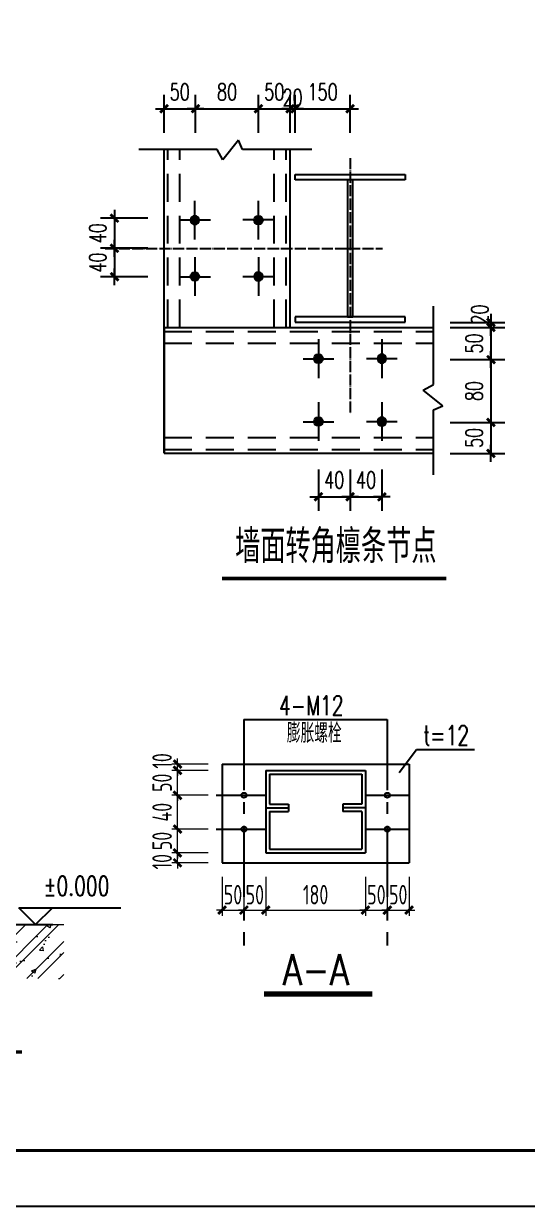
# Model space of a CAD drawing. Extents: x -1389621 to 57380, y -92505 to 283644.
# Drawn here: x -25647 to -14840, y 56395 to 81800 of the extents above; entities that cross this region are included whole.
import ezdxf
from ezdxf.enums import TextEntityAlignment as Align

# ---------------------------------------------------------------- set-up
doc = ezdxf.new("R2010")
doc.units = 0
doc.header["$LTSCALE"] = 100
doc.header["$MEASUREMENT"] = 0
for name, pattern in [('CENTER', [50.8, 31.75, -6.35, 6.35, -6.35]), ('CENTER2', [28.575, 19.05, -3.175, 3.175, -3.175]), ('DASHED', [0.75, 0.5, -0.25]), ('DOTE', [2.42, 2, -0.2, 0.02, -0.2]), ('HIDDEN', [0.375, 0.25, -0.125])]:
    doc.linetypes.add(name, pattern=pattern)
doc.layers.get('0').update_dxf_attribs({"linetype": 'CONTINUOUS'})
doc.layers.get('Defpoints').update_dxf_attribs({"linetype": 'CONTINUOUS'})
for name, color, linetype in [('03', 3, 'CONTINUOUS'), ('108', 1, 'CENTER'), ('AXIS', 3, 'CONTINUOUS'), ('BORDER', 7, 'CONTINUOUS'), ('DIM', 3, 'CONTINUOUS'), ('DOTE', 1, 'DOTE'), ('JI', 7, 'DASHED'), ('L3', 3, 'CONTINUOUS'), ('PUB_DIM', 3, 'CONTINUOUS'), ('TDB_文字', 3, 'CONTINUOUS'), ('TEXT', 7, 'CONTINUOUS'), ('柱涂实', 54, 'CONTINUOUS')]:
    doc.layers.add(name, color=color, linetype=linetype)
doc.layers.add('PUB_TEXT', color=7, linetype='CONTINUOUS', lineweight=15)
doc.styles.add('_HZTXT', font='txt.shx', dxfattribs={"width": 0.7, "bigfont": 'HZTXT.shx'})
doc.styles.add('DIM_FONT', font='SIMPLEX', dxfattribs={"width": 0.7, "bigfont": 'GBCBIG'})
doc.styles.add('ROMANS', font='romans', dxfattribs={"width": 0.8, "height": 2.5})
doc.styles.add('TSSD_Dimension', font='tssdeng.shx', dxfattribs={"width": 0.7, "bigfont": 'hztxt.shx'})
doc.styles.add('TSSD_REIN', font='Tssdeng.shx', dxfattribs={"width": 0.7, "bigfont": 'hztxt.shx'})
doc.dimstyles.new('dimn', dxfattribs={"dimtxt": 300, "dimasz": 1, "dimexe": 250, "dimexo": 300, "dimgap": 150, "dimtad": 1, "dimdec": 0, "dimzin": 0, "dimdsep": 46, "dimtxsty": 'DIM_FONT', "dimblk": '_DIMX', "dimcen": 1, "dimclrt": 7, "dimadec": 1, "dimazin": 0, "dimtfac": 1, "dimtdec": 0, "dimtix": 1, "dimtmove": 2, "dimatfit": 3, "dimfxl": 0, "dimtolj": 1, "dimtzin": 0, "dimarcsym": 0})
doc.dimstyles.new('TSSD_150_150', dxfattribs={"dimtxt": 525, "dimasz": 150, "dimexe": 150, "dimexo": 375, "dimgap": 150, "dimtad": 1, "dimdec": 0, "dimzin": 0, "dimdsep": 46, "dimtxsty": 'TSSD_Dimension', "dimblk": 'ARCHTICK', "dimblk1": 'ARCHTICK', "dimblk2": 'ARCHTICK', "dimcen": 0, "dimdle": 150, "dimclrt": 7, "dimadec": 0, "dimazin": 0, "dimtfac": 1, "dimtdec": 0, "dimtix": 1, "dimtmove": 2, "dimatfit": 3, "dimldrblk": 'ARCHTICK', "dimfxl": 0, "dimtolj": 1, "dimtzin": 0, "dimarcsym": 0})

# ---------------------------------------------------------------- blocks, each defined once
blk = doc.blocks.new('_ArchTick')
at = {"color": 0, "linetype": 'ByBlock'}
blk.add_lwpolyline([(-0.71, -0.71, 0.5, 0.5, 0), (0.71, 0.71, 0.5, 0.5, 0)], format="xyseb", dxfattribs=at)
blk = doc.blocks.new('*D2514')
at = {"layer": 'Defpoints', "color": 0}
for p in [(1351784, 73386), (1352369, 73386), (1352369, 72117)]:
    blk.add_point(p, dxfattribs=at)
at = {"layer": 'DIM', "color": 0, "lineweight": -2}
for p, q in [((1351784, 73011), (1351784, 71967)), ((1352369, 73011), (1352369, 71967)), ((1351784, 72117), (1351634, 72117)), ((1351784, 72117), (1352369, 72117)), ((1352369, 72117), (1352519, 72117))]:
    blk.add_line(p, q, dxfattribs=at)
at = {"layer": 'DIM', "color": 0, "lineweight": -2, "xscale": 150, "yscale": 150, "zscale": 150}
blk.add_blockref('_ArchTick', (1351784, 72117), dxfattribs=at)
at = {"layer": 'DIM', "color": 0, "lineweight": -2, "xscale": 150, "yscale": 150, "zscale": 150, "rotation": 180}
blk.add_blockref('_ArchTick', (1352369, 72117), dxfattribs=at)
at = {"layer": 'DIM', "color": 7, "insert": (1352076, 72530), "char_height": 525, "attachment_point": 5, "style": 'TSSD_Dimension'}
blk.add_mtext('\\A1;50', dxfattribs=at)
blk = doc.blocks.new('*D2515')
at = {"layer": 'Defpoints', "color": 0}
for p in [(1356215, 73386), (1356800, 73386), (1356800, 72117)]:
    blk.add_point(p, dxfattribs=at)
at = {"layer": 'DIM', "color": 0, "lineweight": -2}
for p, q in [((1356215, 73011), (1356215, 71967)), ((1356800, 73011), (1356800, 71967)), ((1356215, 72117), (1356065, 72117)), ((1356215, 72117), (1356800, 72117)), ((1356800, 72117), (1356950, 72117))]:
    blk.add_line(p, q, dxfattribs=at)
at = {"layer": 'DIM', "color": 0, "lineweight": -2, "xscale": 150, "yscale": 150, "zscale": 150}
blk.add_blockref('_ArchTick', (1356215, 72117), dxfattribs=at)
at = {"layer": 'DIM', "color": 0, "lineweight": -2, "xscale": 150, "yscale": 150, "zscale": 150, "rotation": 180}
blk.add_blockref('_ArchTick', (1356800, 72117), dxfattribs=at)
at = {"layer": 'DIM', "color": 7, "insert": (1356507, 72530), "char_height": 525, "attachment_point": 5, "style": 'TSSD_Dimension'}
blk.add_mtext('\\A1;50', dxfattribs=at)
blk = doc.blocks.new('*D2516')
at = {"layer": 'Defpoints', "color": 0, "ltscale": 0.5}
for p in [(1352369, 73386), (1352954, 73386), (1352954, 72117)]:
    blk.add_point(p, dxfattribs=at)
at = {"layer": 'DIM', "color": 0, "lineweight": -2, "ltscale": 0.5}
for p, q in [((1352369, 73011), (1352369, 71967)), ((1352954, 73011), (1352954, 71967)), ((1352369, 72117), (1352219, 72117)), ((1352369, 72117), (1352954, 72117)), ((1352954, 72117), (1353104, 72117))]:
    blk.add_line(p, q, dxfattribs=at)
at = {"layer": 'DIM', "color": 0, "lineweight": -2, "ltscale": 0.5, "xscale": 150, "yscale": 150, "zscale": 150}
blk.add_blockref('_ArchTick', (1352369, 72117), dxfattribs=at)
at = {"layer": 'DIM', "color": 0, "lineweight": -2, "ltscale": 0.5, "xscale": 150, "yscale": 150, "zscale": 150, "rotation": 180}
blk.add_blockref('_ArchTick', (1352954, 72117), dxfattribs=at)
at = {"layer": 'DIM', "color": 7, "ltscale": 0.5, "insert": (1352661, 72530), "char_height": 525, "attachment_point": 5, "style": 'TSSD_Dimension'}
blk.add_mtext('\\A1;50', dxfattribs=at)
blk = doc.blocks.new('*D2517')
at = {"layer": 'Defpoints', "color": 0, "ltscale": 0.5}
for p in [(1352954, 73386), (1355629, 73386), (1355629, 72117)]:
    blk.add_point(p, dxfattribs=at)
at = {"layer": 'DIM', "color": 0, "lineweight": -2, "ltscale": 0.5}
for p, q in [((1352954, 73011), (1352954, 71967)), ((1355629, 73011), (1355629, 71967)), ((1352804, 72117), (1355779, 72117))]:
    blk.add_line(p, q, dxfattribs=at)
at = {"layer": 'DIM', "color": 0, "lineweight": -2, "ltscale": 0.5, "xscale": 150, "yscale": 150, "zscale": 150, "rotation": 180}
blk.add_blockref('_ArchTick', (1352954, 72117), dxfattribs=at)
at = {"layer": 'DIM', "color": 0, "lineweight": -2, "ltscale": 0.5, "xscale": 150, "yscale": 150, "zscale": 150}
blk.add_blockref('_ArchTick', (1355629, 72117), dxfattribs=at)
at = {"layer": 'DIM', "color": 7, "ltscale": 0.5, "insert": (1354292, 72530), "char_height": 525, "attachment_point": 5, "style": 'TSSD_Dimension'}
blk.add_mtext('\\A1;180', dxfattribs=at)
blk = doc.blocks.new('*D2518')
at = {"layer": 'Defpoints', "color": 0}
for p in [(1355629, 73386), (1356215, 73386), (1356215, 72117)]:
    blk.add_point(p, dxfattribs=at)
at = {"layer": 'DIM', "color": 0, "lineweight": -2}
for p, q in [((1355629, 73011), (1355629, 71967)), ((1356215, 73011), (1356215, 71967)), ((1355629, 72117), (1355479, 72117)), ((1355629, 72117), (1356215, 72117)), ((1356215, 72117), (1356365, 72117))]:
    blk.add_line(p, q, dxfattribs=at)
at = {"layer": 'DIM', "color": 0, "lineweight": -2, "xscale": 150, "yscale": 150, "zscale": 150}
blk.add_blockref('_ArchTick', (1355629, 72117), dxfattribs=at)
at = {"layer": 'DIM', "color": 0, "lineweight": -2, "xscale": 150, "yscale": 150, "zscale": 150, "rotation": 180}
blk.add_blockref('_ArchTick', (1356215, 72117), dxfattribs=at)
at = {"layer": 'DIM', "color": 7, "insert": (1355922, 72530), "char_height": 525, "attachment_point": 5, "style": 'TSSD_Dimension'}
blk.add_mtext('\\A1;50', dxfattribs=at)
blk = doc.blocks.new('*D2519')
at = {"layer": 'Defpoints', "color": 0, "ltscale": 0.5}
for p in [(1350587, 73653), (1351784, 73653), (1351784, 73386)]:
    blk.add_point(p, dxfattribs=at)
at = {"layer": 'DIM', "color": 0, "lineweight": -2, "ltscale": 0.5}
for p, q in [((1350587, 73653), (1350587, 73803)), ((1351409, 73653), (1350437, 73653)), ((1351409, 73386), (1350437, 73386)), ((1350587, 73386), (1350587, 73653)), ((1350587, 73386), (1350587, 73236))]:
    blk.add_line(p, q, dxfattribs=at)
at = {"layer": 'DIM', "color": 0, "lineweight": -2, "ltscale": 0.5, "xscale": 150, "yscale": 150, "zscale": 150}
for p, rotation in [((1350587, 73653), 270), ((1350587, 73386), 90)]:
    blk.add_blockref('_ArchTick', p, dxfattribs=dict(at, rotation=rotation))
at = {"layer": 'DIM', "color": 7, "ltscale": 0.5, "insert": (1350174, 73416), "char_height": 525, "attachment_point": 5, "rotation": 90, "style": 'TSSD_Dimension'}
blk.add_mtext('\\A1;10', dxfattribs=at)
blk = doc.blocks.new('*D2520')
at = {"layer": 'Defpoints', "color": 0, "ltscale": 0.5}
for p in [(1350587, 75200), (1351784, 75200), (1351784, 74291)]:
    blk.add_point(p, dxfattribs=at)
at = {"layer": 'DIM', "color": 0, "lineweight": -2, "ltscale": 0.5}
for p, q in [((1350587, 74141), (1350587, 75350)), ((1351409, 75200), (1350437, 75200)), ((1351409, 74291), (1350437, 74291))]:
    blk.add_line(p, q, dxfattribs=at)
at = {"layer": 'DIM', "color": 0, "lineweight": -2, "ltscale": 0.5, "xscale": 150, "yscale": 150, "zscale": 150}
for p, rotation in [((1350587, 75200), 90), ((1350587, 74291), 270)]:
    blk.add_blockref('_ArchTick', p, dxfattribs=dict(at, rotation=rotation))
at = {"layer": 'DIM', "color": 7, "ltscale": 0.5, "insert": (1350174, 74745), "char_height": 525, "attachment_point": 5, "rotation": 90, "style": 'TSSD_Dimension'}
blk.add_mtext('\\A1;40', dxfattribs=at)
blk = doc.blocks.new('*D2521')
at = {"layer": 'Defpoints', "color": 0, "ltscale": 0.5}
for p in [(1350587, 75869), (1351784, 75869), (1351784, 75200)]:
    blk.add_point(p, dxfattribs=at)
at = {"layer": 'DIM', "color": 0, "lineweight": -2, "ltscale": 0.5}
for p, q in [((1350587, 75869), (1350587, 76019)), ((1351409, 75869), (1350437, 75869)), ((1350587, 75200), (1350587, 75869)), ((1351409, 75200), (1350437, 75200)), ((1350587, 75200), (1350587, 75050))]:
    blk.add_line(p, q, dxfattribs=at)
at = {"layer": 'DIM', "color": 0, "lineweight": -2, "ltscale": 0.5, "xscale": 150, "yscale": 150, "zscale": 150}
for p, rotation in [((1350587, 75869), 270), ((1350587, 75200), 90)]:
    blk.add_blockref('_ArchTick', p, dxfattribs=dict(at, rotation=rotation))
at = {"layer": 'DIM', "color": 7, "ltscale": 0.5, "insert": (1350174, 75535), "char_height": 525, "attachment_point": 5, "rotation": 90, "style": 'TSSD_Dimension'}
blk.add_mtext('\\A1;50', dxfattribs=at)
blk = doc.blocks.new('*D2522')
at = {"layer": 'Defpoints', "color": 0, "ltscale": 0.5}
for p in [(1350587, 76036), (1351784, 76036), (1351784, 75869)]:
    blk.add_point(p, dxfattribs=at)
at = {"layer": 'DIM', "color": 0, "lineweight": -2, "ltscale": 0.5}
for p, q in [((1351409, 76036), (1350437, 76036)), ((1350587, 76036), (1350587, 76186)), ((1350587, 75869), (1350587, 76036)), ((1351409, 75869), (1350437, 75869)), ((1350587, 75869), (1350587, 75719))]:
    blk.add_line(p, q, dxfattribs=at)
at = {"layer": 'DIM', "color": 0, "lineweight": -2, "ltscale": 0.5, "xscale": 150, "yscale": 150, "zscale": 150}
for p, rotation in [((1350587, 76036), 270), ((1350587, 75869), 90)]:
    blk.add_blockref('_ArchTick', p, dxfattribs=dict(at, rotation=rotation))
at = {"layer": 'DIM', "color": 7, "ltscale": 0.5, "insert": (1350174, 76122), "char_height": 525, "attachment_point": 5, "rotation": 90, "style": 'TSSD_Dimension'}
blk.add_mtext('\\A1;10', dxfattribs=at)
blk = doc.blocks.new('*D2523')
at = {"layer": 'Defpoints', "color": 0, "ltscale": 0.5}
for p in [(1350587, 74291), (1351784, 74291), (1351784, 73653)]:
    blk.add_point(p, dxfattribs=at)
at = {"layer": 'DIM', "color": 0, "lineweight": -2, "ltscale": 0.5}
for p, q in [((1350587, 74291), (1350587, 74441)), ((1351409, 74291), (1350437, 74291)), ((1350587, 73653), (1350587, 74291)), ((1351409, 73653), (1350437, 73653)), ((1350587, 73653), (1350587, 73503))]:
    blk.add_line(p, q, dxfattribs=at)
at = {"layer": 'DIM', "color": 0, "lineweight": -2, "ltscale": 0.5, "xscale": 150, "yscale": 150, "zscale": 150}
for p, rotation in [((1350587, 74291), 270), ((1350587, 73653), 90)]:
    blk.add_blockref('_ArchTick', p, dxfattribs=dict(at, rotation=rotation))
at = {"layer": 'DIM', "color": 7, "ltscale": 0.5, "insert": (1350174, 73972), "char_height": 525, "attachment_point": 5, "rotation": 90, "style": 'TSSD_Dimension'}
blk.add_mtext('\\A1;50', dxfattribs=at)
blk = doc.blocks.new('A$C406E02EA')
h = blk.add_hatch()
h.set_pattern_fill('AR-CONC', color=256, scale=167.215104, style=0)
h.set_pattern_definition([(50, (-8948247.6, -13724994.8), (1199.36736, -104.93105), [125.41133, -1379.52461]), (355, (-8948247.6, -13724994.8), (-232.01319, 1257.77886), [100.32906, -1103.61969]), (100.4514, (-8948147.7, -13725003.5), (967.355064, 1152.84705), [106.583225, -1172.41551]), (46.1842, (-8948247.6, -13724660.3), (1784.58823, -276.77279), [188.117, -2069.28691]), (96.6356, (-8948098.9, -13724683.4), (1562.89722, 1628.87221), [159.87484, -1758.62299]), (351.1842, (-8948247.6, -13724660.3), (1562.89594, 1628.87343), [150.4936, -1655.42953]), (21, (-8948080.4, -13724743.9), (998.11875, -673.239597), [125.41133, -1379.52461]), (326, (-8948080.4, -13724743.9), (406.85999, 1212.5604), [100.32906, -1103.61969]), (71.4514, (-8947997.2, -13724800), (1404.97914, 539.319706), [106.583225, -1172.41551]), (37.5, (-8948247.6, -13724994.76), (20.333115, 556.648804), [0, -1090.242478, 0, -1120.341197, 0, -1107.800064]), (7.5, (-8948247.6, -13724994.76), (439.892, 659.515954), [0, -638.761697, 0, -1065.160213, 0, -422.218138]), (327.5, (-8948620.5, -13724994.76), (892.631742, -37.715152), [0, -418.03776, 0, -1304.27781, 0, -1730.676327]), (317.5, (-8948787.7, -13724994.76), (975.17536, 167.39065), [0, -543.44909, 0, -866.17424, 0, -1229.031015])])
h.paths.add_polyline_path([(8317, 3470), (6244, 3470), (1227, 3470), (0, 3470), (0, 2019), (8317, 2019)])
h = blk.add_hatch()
h.set_pattern_fill('ANSI32', color=256, scale=1672.15104, style=0)
h.set_pattern_definition([(45, (-8948247.6, -13724994.76), (-443.396002, 443.396002), []), (45, (-8947952, -13724994.76), (-443.396002, 443.396002), [])])
h.paths.add_polyline_path([(8317, 3470), (6244, 3470), (1227, 3470), (0, 3470), (0, 2019), (8317, 2019)])
for p, q in [((6831, 8052), (4500, 8052)), ((1779, 2674), (1779, 3901)), ((1813, 2674), (1813, 3901)), ((1846, 2652), (1846, 3879)), ((5625, 2652), (5625, 3879)), ((5659, 2652), (5659, 3879)), ((5692, 2652), (5692, 3879)), ((1227, 3470), (6, 3470)), ((6244, 3470), (8320, 3470))]:
    blk.add_line(p, q)
at = {"layer": '03'}
for p, q in [((3528, 10785), (3584, 11011)), ((3584, 11011), (3681, 10534)), ((1827, 10785), (3528, 10785)), ((2398, 10785), (2398, 3570)), ((3681, 10534), (3728, 10785)), ((3728, 10785), (5417, 10785)), ((5073, 10785), (5073, 3570)), ((7113, 3920), (9845, 3920)), ((7563, 3470), (7113, 3920)), ((7563, 3470), (8013, 3920)), ((1227, 3570), (6244, 3570)), ((6244, 3570), (6244, 3470)), ((1227, 3470), (6244, 3470)), ((6461, 3470), (8023, 3470)), ((1227, 2645), (1227, 2545))]:
    blk.add_line(p, q, dxfattribs=at)
at = {"layer": '03', "linetype": 'HIDDEN'}
for p, q in [((2482, 10785), (2482, 3570)), ((4990, 10785), (4990, 3570))]:
    blk.add_line(p, q, dxfattribs=at)
at = {"layer": '03', "color": 2}
for p, q in [((1646, 3738), (1980, 3738)), ((1980, 3738), (1980, 3570)), ((5491, 3738), (5826, 3738)), ((5491, 3738), (5491, 3570)), ((5826, 3738), (5826, 3570)), ((1646, 2812), (1646, 2645))]:
    blk.add_line(p, q, dxfattribs=at)
at = {"layer": '03', "const_width": 100}
for points in [[(814, 6226), (2015, 6226)], [(5458, 6226), (6659, 6226)]]:
    blk.add_lwpolyline(points, dxfattribs=at)
at = {"layer": 'PUB_DIM'}
for p, q in [((1227, 3570), (1227, 3470)), ((1646, 3738), (1646, 3570))]:
    blk.add_line(p, q, dxfattribs=at)
at = {"layer": 'TDB_文字', "const_width": 90, "elevation": 0}
blk.add_lwpolyline([(1480, 45), (7194, 45)], dxfattribs=at)
at = {"layer": 'L3', "style": 'ROMANS'}
for s, height, width, p in [('MZ1', 525, 0.7, (5803, 8228)), ('A', 502, 0.8, (5868, 5539)), ('A', 502, 0.8, (1120, 5382))]:
    blk.add_text(s, height=height, dxfattribs=dict(at, width=width)).set_placement(p)
at = {"layer": 'L3', "style": 'ROMANS', "width": 0.7}
blk.add_text('%%P0.000', height=525, dxfattribs=at).set_placement((7777, 4089, 0), align=Align.BOTTOM_LEFT)
at = {"layer": 'TEXT', "style": 'TSSD_REIN', "width": 0.75}
blk.add_text('门柱柱脚节点详图', height=900.1, dxfattribs=at).set_placement((1649, 349, 0))
blk = doc.blocks.new('_DIMX')
blk.add_line((-150, 0), (150, 0))
at = {"const_width": 50}
blk.add_lwpolyline([(-70, -70), (70, 70)], dxfattribs=at)
blk = doc.blocks.new('*D2527')
at = {"layer": 'AXIS', "color": 0, "linetype": 'Continuous', "lineweight": -2}
for p, q in [((-467067, -144318), (-467067, -143639)), ((-466503, -144318), (-466503, -143639)), ((-467068, -143889), (-467069, -143889)), ((-467067, -143889), (-466503, -143889)), ((-466502, -143889), (-466501, -143889))]:
    blk.add_line(p, q, dxfattribs=at)
at = {"layer": 'Defpoints', "color": 0, "linetype": 'Continuous'}
for p in [(-466503, -143889), (-467067, -144618), (-466503, -144618)]:
    blk.add_point(p, dxfattribs=at)
at = {"layer": 'AXIS', "color": 0, "linetype": 'Continuous', "lineweight": -2, "xscale": 0.999960000009701, "yscale": 0.999960000009701, "zscale": 0.999960000009701}
blk.add_blockref('_DIMX', (-467067, -143889), dxfattribs=at)
at = {"layer": 'AXIS', "color": 0, "linetype": 'Continuous', "lineweight": -2, "xscale": 0.999960000009701, "yscale": 0.999960000009701, "zscale": 0.999960000009701, "rotation": 180}
blk.add_blockref('_DIMX', (-466503, -143889), dxfattribs=at)
at = {"layer": 'AXIS', "color": 7, "linetype": 'Continuous', "insert": (-466785, -143589), "char_height": 300, "attachment_point": 5, "style": 'DIM_FONT'}
blk.add_mtext('\\A1;50', dxfattribs=at)
blk = doc.blocks.new('*D2528')
at = {"layer": 'AXIS', "color": 0, "linetype": 'Continuous', "lineweight": -2}
for p, q in [((-466503, -144318), (-466503, -143639)), ((-465377, -144318), (-465377, -143639)), ((-466502, -143889), (-465378, -143889))]:
    blk.add_line(p, q, dxfattribs=at)
at = {"layer": 'Defpoints', "color": 0, "linetype": 'Continuous'}
for p in [(-465377, -143889), (-466503, -144618), (-465377, -144618)]:
    blk.add_point(p, dxfattribs=at)
at = {"layer": 'AXIS', "color": 0, "linetype": 'Continuous', "lineweight": -2, "xscale": 0.999960000009701, "yscale": 0.999960000009701, "zscale": 0.999960000009701, "rotation": 180}
blk.add_blockref('_DIMX', (-466503, -143889), dxfattribs=at)
at = {"layer": 'AXIS', "color": 0, "linetype": 'Continuous', "lineweight": -2, "xscale": 0.999960000009701, "yscale": 0.999960000009701, "zscale": 0.999960000009701}
blk.add_blockref('_DIMX', (-465377, -143889), dxfattribs=at)
at = {"layer": 'AXIS', "color": 7, "linetype": 'Continuous', "insert": (-465940, -143589), "char_height": 300, "attachment_point": 5, "style": 'DIM_FONT'}
blk.add_mtext('\\A1;80', dxfattribs=at)
blk = doc.blocks.new('*D2529')
at = {"layer": 'AXIS', "color": 0, "linetype": 'Continuous', "lineweight": -2}
for p, q in [((-465377, -144318), (-465377, -143639)), ((-464813, -144318), (-464813, -143639)), ((-465378, -143889), (-465379, -143889)), ((-465377, -143889), (-464813, -143889)), ((-464812, -143889), (-464811, -143889))]:
    blk.add_line(p, q, dxfattribs=at)
at = {"layer": 'Defpoints', "color": 0, "linetype": 'Continuous'}
for p in [(-464813, -143889), (-465377, -144618), (-464813, -144618)]:
    blk.add_point(p, dxfattribs=at)
at = {"layer": 'AXIS', "color": 0, "linetype": 'Continuous', "lineweight": -2, "xscale": 0.999960000009701, "yscale": 0.999960000009701, "zscale": 0.999960000009701}
blk.add_blockref('_DIMX', (-465377, -143889), dxfattribs=at)
at = {"layer": 'AXIS', "color": 0, "linetype": 'Continuous', "lineweight": -2, "xscale": 0.999960000009701, "yscale": 0.999960000009701, "zscale": 0.999960000009701, "rotation": 180}
blk.add_blockref('_DIMX', (-464813, -143889), dxfattribs=at)
at = {"layer": 'AXIS', "color": 7, "linetype": 'Continuous', "insert": (-465095, -143589), "char_height": 300, "attachment_point": 5, "style": 'DIM_FONT'}
blk.add_mtext('\\A1;50', dxfattribs=at)
blk = doc.blocks.new('*D2530')
at = {"layer": 'AXIS', "color": 0, "linetype": 'Continuous', "lineweight": -2}
for p, q in [((-464722, -144318), (-464722, -143639)), ((-463739, -144318), (-463739, -143639)), ((-464721, -143889), (-463740, -143889))]:
    blk.add_line(p, q, dxfattribs=at)
at = {"layer": 'Defpoints', "color": 0, "linetype": 'Continuous'}
for p in [(-463739, -143889), (-464722, -144618), (-463739, -144618)]:
    blk.add_point(p, dxfattribs=at)
at = {"layer": 'AXIS', "color": 0, "linetype": 'Continuous', "lineweight": -2, "xscale": 0.999960000009701, "yscale": 0.999960000009701, "zscale": 0.999960000009701, "rotation": 180}
blk.add_blockref('_DIMX', (-464722, -143889), dxfattribs=at)
at = {"layer": 'AXIS', "color": 0, "linetype": 'Continuous', "lineweight": -2, "xscale": 0.999960000009701, "yscale": 0.999960000009701, "zscale": 0.999960000009701}
blk.add_blockref('_DIMX', (-463739, -143889), dxfattribs=at)
at = {"layer": 'AXIS', "color": 7, "linetype": 'Continuous', "insert": (-464231, -143589), "char_height": 300, "attachment_point": 5, "style": 'DIM_FONT'}
blk.add_mtext('\\A1;150', dxfattribs=at)
blk = doc.blocks.new('*D2531')
at = {"layer": 'AXIS', "color": 0, "linetype": 'Continuous', "lineweight": -2}
for p, q in [((-467359, -145849), (-468202, -145849)), ((-467952, -145848), (-467952, -145847)), ((-467952, -145849), (-467952, -146388)), ((-467359, -146388), (-468202, -146388)), ((-467952, -146389), (-467952, -146390))]:
    blk.add_line(p, q, dxfattribs=at)
at = {"layer": 'Defpoints', "color": 0, "linetype": 'Continuous'}
for p in [(-467059, -145849), (-467952, -146388), (-467059, -146388)]:
    blk.add_point(p, dxfattribs=at)
at = {"layer": 'AXIS', "color": 0, "linetype": 'Continuous', "lineweight": -2, "xscale": 0.999960000009701, "yscale": 0.999960000009701, "zscale": 0.999960000009701}
for p, rotation in [((-467952, -145849), 270), ((-467952, -146388), 90)]:
    blk.add_blockref('_DIMX', p, dxfattribs=dict(at, rotation=rotation))
at = {"layer": 'AXIS', "color": 7, "linetype": 'Continuous', "insert": (-468252, -146119), "char_height": 300, "attachment_point": 5, "rotation": 90, "style": 'DIM_FONT'}
blk.add_mtext('\\A1;40', dxfattribs=at)
blk = doc.blocks.new('*D2532')
at = {"layer": 'AXIS', "color": 0, "linetype": 'Continuous', "lineweight": -2}
for p, q in [((-467359, -146388), (-468202, -146388)), ((-467952, -146387), (-467952, -146386)), ((-467952, -146388), (-467952, -146897)), ((-467359, -146897), (-468202, -146897)), ((-467952, -146898), (-467952, -146899))]:
    blk.add_line(p, q, dxfattribs=at)
at = {"layer": 'Defpoints', "color": 0, "linetype": 'Continuous'}
for p in [(-467059, -146388), (-467952, -146897), (-467059, -146897)]:
    blk.add_point(p, dxfattribs=at)
at = {"layer": 'AXIS', "color": 0, "linetype": 'Continuous', "lineweight": -2, "xscale": 0.999960000009701, "yscale": 0.999960000009701, "zscale": 0.999960000009701}
for p, rotation in [((-467952, -146388), 270), ((-467952, -146897), 90)]:
    blk.add_blockref('_DIMX', p, dxfattribs=dict(at, rotation=rotation))
at = {"layer": 'AXIS', "color": 7, "linetype": 'Continuous', "insert": (-468252, -146643), "char_height": 300, "attachment_point": 5, "rotation": 90, "style": 'DIM_FONT'}
blk.add_mtext('\\A1;40', dxfattribs=at)
blk = doc.blocks.new('*D2539')
at = {"layer": 'AXIS', "color": 0, "linetype": 'Continuous', "lineweight": -2}
for p, q in [((-461948, -147804), (-460971, -147804)), ((-461221, -147803), (-461221, -147802)), ((-461221, -147804), (-461221, -148380)), ((-461948, -148380), (-460971, -148380)), ((-461221, -148381), (-461221, -148382))]:
    blk.add_line(p, q, dxfattribs=at)
at = {"layer": 'Defpoints', "color": 0, "linetype": 'Continuous'}
for p in [(-462248, -147804), (-462248, -148380), (-461221, -148380)]:
    blk.add_point(p, dxfattribs=at)
at = {"layer": 'AXIS', "color": 0, "linetype": 'Continuous', "lineweight": -2, "xscale": 0.999960000009701, "yscale": 0.999960000009701, "zscale": 0.999960000009701}
for p, rotation in [((-461221, -147804), 270), ((-461221, -148380), 90)]:
    blk.add_blockref('_DIMX', p, dxfattribs=dict(at, rotation=rotation))
at = {"layer": 'AXIS', "color": 7, "linetype": 'Continuous', "insert": (-461521, -148092), "char_height": 300, "attachment_point": 5, "rotation": 90, "style": 'DIM_FONT'}
blk.add_mtext('\\A1;50', dxfattribs=at)
blk = doc.blocks.new('*D2533')
at = {"layer": 'AXIS', "color": 0, "linetype": 'Continuous', "lineweight": -2}
for p, q in [((-461948, -148380), (-460971, -148380)), ((-461221, -148381), (-461221, -149505)), ((-461948, -149506), (-460971, -149506))]:
    blk.add_line(p, q, dxfattribs=at)
at = {"layer": 'Defpoints', "color": 0, "linetype": 'Continuous'}
for p in [(-462248, -148380), (-462248, -149506), (-461221, -149506)]:
    blk.add_point(p, dxfattribs=at)
at = {"layer": 'AXIS', "color": 0, "linetype": 'Continuous', "lineweight": -2, "xscale": 0.999960000009701, "yscale": 0.999960000009701, "zscale": 0.999960000009701}
for p, rotation in [((-461221, -148380), 90), ((-461221, -149506), 270)]:
    blk.add_blockref('_DIMX', p, dxfattribs=dict(at, rotation=rotation))
at = {"layer": 'AXIS', "color": 7, "linetype": 'Continuous', "insert": (-461521, -148943), "char_height": 300, "attachment_point": 5, "rotation": 90, "style": 'DIM_FONT'}
blk.add_mtext('\\A1;80', dxfattribs=at)
blk = doc.blocks.new('*D2534')
at = {"layer": 'AXIS', "color": 0, "linetype": 'Continuous', "lineweight": -2}
for p, q in [((-461948, -149506), (-460971, -149506)), ((-461221, -149505), (-461221, -149504)), ((-461221, -149506), (-461221, -150058)), ((-461948, -150058), (-460971, -150058)), ((-461221, -150059), (-461221, -150060))]:
    blk.add_line(p, q, dxfattribs=at)
at = {"layer": 'Defpoints', "color": 0, "linetype": 'Continuous'}
for p in [(-462248, -149506), (-462248, -150058), (-461221, -150058)]:
    blk.add_point(p, dxfattribs=at)
at = {"layer": 'AXIS', "color": 0, "linetype": 'Continuous', "lineweight": -2, "xscale": 0.999960000009701, "yscale": 0.999960000009701, "zscale": 0.999960000009701}
for p, rotation in [((-461221, -149506), 270), ((-461221, -150058), 90)]:
    blk.add_blockref('_DIMX', p, dxfattribs=dict(at, rotation=rotation))
at = {"layer": 'AXIS', "color": 7, "linetype": 'Continuous', "insert": (-461521, -149782), "char_height": 300, "attachment_point": 5, "rotation": 90, "style": 'DIM_FONT'}
blk.add_mtext('\\A1;50', dxfattribs=at)
blk = doc.blocks.new('*D2535')
at = {"layer": 'AXIS', "color": 0, "linetype": 'Continuous', "lineweight": -2}
for p, q in [((-464307, -150345), (-464307, -151086)), ((-463739, -150345), (-463739, -151086)), ((-464308, -150836), (-464309, -150836)), ((-464307, -150836), (-463739, -150836)), ((-463738, -150836), (-463737, -150836))]:
    blk.add_line(p, q, dxfattribs=at)
at = {"layer": 'Defpoints', "color": 0, "linetype": 'Continuous'}
for p in [(-464307, -150045), (-463739, -150045), (-463739, -150836)]:
    blk.add_point(p, dxfattribs=at)
at = {"layer": 'AXIS', "color": 0, "linetype": 'Continuous', "lineweight": -2, "xscale": 0.999960000009701, "yscale": 0.999960000009701, "zscale": 0.999960000009701}
blk.add_blockref('_DIMX', (-464307, -150836), dxfattribs=at)
at = {"layer": 'AXIS', "color": 0, "linetype": 'Continuous', "lineweight": -2, "xscale": 0.999960000009701, "yscale": 0.999960000009701, "zscale": 0.999960000009701, "rotation": 180}
blk.add_blockref('_DIMX', (-463739, -150836), dxfattribs=at)
at = {"layer": 'AXIS', "color": 7, "linetype": 'Continuous', "insert": (-464023, -150536), "char_height": 300, "attachment_point": 5, "style": 'DIM_FONT'}
blk.add_mtext('\\A1;40', dxfattribs=at)
blk = doc.blocks.new('*D2536')
at = {"layer": 'AXIS', "color": 0, "linetype": 'Continuous', "lineweight": -2}
for p, q in [((-463739, -150345), (-463739, -151086)), ((-463171, -150345), (-463171, -151086)), ((-463740, -150836), (-463741, -150836)), ((-463739, -150836), (-463171, -150836)), ((-463170, -150836), (-463169, -150836))]:
    blk.add_line(p, q, dxfattribs=at)
at = {"layer": 'Defpoints', "color": 0, "linetype": 'Continuous'}
for p in [(-463739, -150045), (-463171, -150045), (-463171, -150836)]:
    blk.add_point(p, dxfattribs=at)
at = {"layer": 'AXIS', "color": 0, "linetype": 'Continuous', "lineweight": -2, "xscale": 0.999960000009701, "yscale": 0.999960000009701, "zscale": 0.999960000009701}
blk.add_blockref('_DIMX', (-463739, -150836), dxfattribs=at)
at = {"layer": 'AXIS', "color": 0, "linetype": 'Continuous', "lineweight": -2, "xscale": 0.999960000009701, "yscale": 0.999960000009701, "zscale": 0.999960000009701, "rotation": 180}
blk.add_blockref('_DIMX', (-463171, -150836), dxfattribs=at)
at = {"layer": 'AXIS', "color": 7, "linetype": 'Continuous', "insert": (-463455, -150536), "char_height": 300, "attachment_point": 5, "style": 'DIM_FONT'}
blk.add_mtext('\\A1;40', dxfattribs=at)
blk = doc.blocks.new('*D2537')
at = {"layer": 'AXIS', "color": 0, "linetype": 'Continuous', "lineweight": -2}
for p, q in [((-464813, -144318), (-464813, -143639)), ((-464722, -144318), (-464722, -143639)), ((-464814, -143889), (-464815, -143889)), ((-464813, -143889), (-464722, -143889)), ((-464721, -143889), (-464720, -143889))]:
    blk.add_line(p, q, dxfattribs=at)
at = {"layer": 'Defpoints', "color": 0, "linetype": 'Continuous'}
for p in [(-464722, -143889), (-464813, -144618), (-464722, -144618)]:
    blk.add_point(p, dxfattribs=at)
at = {"layer": 'AXIS', "color": 0, "linetype": 'Continuous', "lineweight": -2, "xscale": 0.999960000009701, "yscale": 0.999960000009701, "zscale": 0.999960000009701}
blk.add_blockref('_DIMX', (-464813, -143889), dxfattribs=at)
at = {"layer": 'AXIS', "color": 0, "linetype": 'Continuous', "lineweight": -2, "xscale": 0.999960000009701, "yscale": 0.999960000009701, "zscale": 0.999960000009701, "rotation": 180}
blk.add_blockref('_DIMX', (-464722, -143889), dxfattribs=at)
at = {"layer": 'AXIS', "color": 7, "linetype": 'Continuous', "insert": (-464768, -143689), "char_height": 300, "attachment_point": 5, "style": 'DIM_FONT'}
blk.add_mtext('\\A1;20', dxfattribs=at)
blk = doc.blocks.new('*D2538')
at = {"layer": 'AXIS', "color": 0, "linetype": 'Continuous', "lineweight": -2}
for p, q in [((-461948, -147713), (-460971, -147713)), ((-461221, -147712), (-461221, -147711)), ((-461221, -147713), (-461221, -147804)), ((-461948, -147804), (-460971, -147804)), ((-461221, -147805), (-461221, -147806))]:
    blk.add_line(p, q, dxfattribs=at)
at = {"layer": 'Defpoints', "color": 0, "linetype": 'Continuous'}
for p in [(-462248, -147713), (-462248, -147804), (-461221, -147804)]:
    blk.add_point(p, dxfattribs=at)
at = {"layer": 'AXIS', "color": 0, "linetype": 'Continuous', "lineweight": -2, "xscale": 0.999960000009701, "yscale": 0.999960000009701, "zscale": 0.999960000009701}
for p, rotation in [((-461221, -147713), 270), ((-461221, -147804), 90)]:
    blk.add_blockref('_DIMX', p, dxfattribs=dict(at, rotation=rotation))
at = {"layer": 'AXIS', "color": 7, "linetype": 'Continuous', "insert": (-461421, -147573), "char_height": 300, "attachment_point": 5, "rotation": 90, "style": 'DIM_FONT'}
blk.add_mtext('\\A1;20', dxfattribs=at)
blk = doc.blocks.new('A$C0FD75273')
at = {"layer": '03', "color": 1, "linetype": 'CENTER2'}
for p, q in [((2396.6, 7450.4), (2396.6, 1380.7)), ((6242.5, 7450.4), (6242.5, 1380.7)), ((1655.3, 5412.3), (2981.8, 5412.3)), ((5657.3, 5412.3), (6827.8, 5412.3)), ((1655.3, 4502.6), (2981.8, 4502.6)), ((5657.3, 4502.6), (6827.8, 4502.6))]:
    blk.add_line(p, q, dxfattribs=at)
at = {"layer": '03'}
for p, q in [((1811.3, 6248.3), (6827.8, 6248.3)), ((1811.3, 6248.3), (1811.3, 3598)), ((2981.8, 6081.1), (2981.8, 3865.5)), ((2981.8, 6081.1), (5657.3, 6081.1)), ((5657.3, 6081.1), (5657.3, 3865.5)), ((6827.8, 6248.3), (6827.8, 3598)), ((3082.2, 5980.8), (3082.2, 5177.2)), ((3082.2, 5980.8), (5557, 5980.8)), ((5557, 5980.8), (5557, 5177.2)), ((3082.2, 5177.2), (3591.6, 5177.2)), ((3591.6, 5177.2), (3591.6, 4976.5)), ((5047.6, 5177.2), (5047.6, 4976.5)), ((5557, 5177.2), (5047.6, 5177.2)), ((2981.8, 5076.8), (3591.6, 5076.8)), ((3082.2, 4976.5), (3082.2, 3965.9)), ((3082.2, 4976.5), (3591.6, 4976.5)), ((5657.3, 5076.8), (5047.6, 5076.8)), ((5557, 4976.5), (5047.6, 4976.5)), ((5557, 4976.5), (5557, 3965.9)), ((2981.8, 3865.5), (5657.3, 3865.5)), ((3082.2, 3965.9), (5557, 3965.9)), ((1811.3, 3598), (6827.8, 3598))]:
    blk.add_line(p, q, dxfattribs=at)
for centre in [(2396.6, 5412.3), (6242.5, 5412.3), (2396.6, 4502.6), (6242.5, 4502.6)]:
    blk.add_circle(centre, 66.9, dxfattribs=at)
at = {"layer": 'L3'}
for p, q in [((2396.6, 7450.4), (6242.5, 7450.4)), ((6562.8, 6021.5), (7024.6, 6642)), ((7024.6, 6642), (8579.7, 6642))]:
    blk.add_line(p, q, dxfattribs=at)
at = {"layer": 'L3', "const_width": 150.5}
blk.add_lwpolyline([(5841.5, 75.2), (2936.7, 75.2)], dxfattribs=at)
at = {"layer": 'L3'}
for s, height, style, width, p in [('4-M12', 525, 'ROMANS', 0.7, (3336.6, 7558.6)), ('膨胀螺栓', 525, '_HZTXT', 0.7, (3548.8, 6821)), ('t=12', 525, 'ROMANS', 0.7, (7206.2, 6757.5)), ('A-A', 836.08, 'ROMANS', 0.8, (3440.1, 312))]:
    blk.add_text(s, height=height, dxfattribs=dict(at, style=style, width=width)).set_placement(p)
at = {"layer": 'DIM', "ltscale": 0.5}
for base, p1, p2, picture, middle in [((614.4, 6248.3), (1811.3, 6081.1), (1811.3, 6248.3), '*D2522', (201.9, 6334)), ((614.4, 3865.5), (1811.3, 3598), (1811.3, 3865.5), '*D2519', (201.9, 3627.8))]:
    dim = blk.add_linear_dim(base=base, p1=p1, p2=p2, angle=90, text='10', dimstyle='TSSD_150_150', dxfattribs=at)
    dim.commit()
    dim.dimension.update_dxf_attribs({"geometry": picture, "text_midpoint": middle, "dimtype": 128, "insert": (-1349972.2, -69787.9)})
for base, p1, p2, text, picture, middle in [((614.4, 6081.1), (1811.3, 5412.3), (1811.3, 6081.1), '50', '*D2521', (201.9, 5746.7)), ((614.4, 5412.3), (1811.3, 4502.6), (1811.3, 5412.3), '40', '*D2520', (201.9, 4957.4)), ((614.4, 4502.6), (1811.3, 3865.5), (1811.3, 4502.6), '50', '*D2523', (201.9, 4184.1))]:
    dim = blk.add_linear_dim(base=base, p1=p1, p2=p2, angle=90, text=text, dimstyle='TSSD_150_150', dxfattribs=at)
    dim.commit()
    dim.dimension.update_dxf_attribs({"geometry": picture, "text_midpoint": middle, "insert": (-1349972.2, -69787.9)})
at = {"layer": 'DIM'}
for base, p1, p2, picture, middle in [((2396.6, 2329.4), (1811.3, 3598), (2396.6, 3598), '*D2514', (2104, 2741.9)), ((6242.5, 2329.4), (5657.3, 3598), (6242.5, 3598), '*D2518', (5949.9, 2741.9)), ((6827.8, 2329.4), (6242.5, 3598), (6827.8, 3598), '*D2515', (6535.2, 2741.9))]:
    dim = blk.add_linear_dim(base=base, p1=p1, p2=p2, text='50', dimstyle='TSSD_150_150', dxfattribs=at)
    dim.commit()
    dim.dimension.update_dxf_attribs({"geometry": picture, "text_midpoint": middle, "insert": (-1349972.2, -69787.9)})
at = {"layer": 'DIM', "ltscale": 0.5}
for base, p1, p2, text, picture, middle in [((2981.8, 2329.4), (2396.6, 3598), (2981.8, 3598), '50', '*D2516', (2689.2, 2741.9)), ((5657.3, 2329.4), (2981.8, 3598), (5657.3, 3598), '180', '*D2517', (4319.6, 2741.9))]:
    dim = blk.add_linear_dim(base=base, p1=p1, p2=p2, text=text, dimstyle='TSSD_150_150', dxfattribs=at)
    dim.commit()
    dim.dimension.update_dxf_attribs({"geometry": picture, "text_midpoint": middle, "insert": (-1349972.2, -69787.9)})
blk = doc.blocks.new('A$C4B4920C4')
for p, q in [((1335.23, 2270.84), (1335.23, 7710.8)), ((3588.7, 4524.31), (3588.7, 7710.8)), ((3679.85, 7165.08), (3679.85, 7264.68)), ((3679.85, 7264.68), (5645.67, 7264.68)), ((5645.67, 7264.68), (5645.67, 7165.08)), ((5645.67, 7165.08), (3679.85, 7165.08)), ((4712.56, 7165.08), (4612.96, 7165.08)), ((4612.96, 7165.08), (4612.96, 4715.29)), ((4712.56, 4715.29), (4712.56, 7165.08)), ((3679.85, 4715.29), (3679.85, 4615.69)), ((5645.67, 4715.29), (3679.85, 4715.29)), ((4612.96, 4715.29), (4712.56, 4715.29)), ((5645.67, 4615.69), (5645.67, 4715.29)), ((1335.23, 4524.31), (5554.52, 4524.31)), ((1335.23, 4524.31), (1335.23, 2270.84)), ((3588.7, 4524.31), (6154.34, 4524.31)), ((3679.85, 4615.69), (5645.67, 4615.69)), ((1335.23, 2270.84), (6154.34, 2270.84))]:
    blk.add_line(p, q)
at = {"color": 0}
for p, q in [((1810.58, 6448.41), (1809.51, 6449.48)), ((1887.07, 6371.92), (1810.58, 6448.41)), ((1847.92, 6448.41), (1817.53, 6478.81)), ((1837.57, 6384.08), (1827.12, 6394.53)), ((1885.27, 6448.41), (1833.39, 6500.29)), ((1887.07, 6409.26), (1847.92, 6448.41)), ((1887.07, 6483.96), (1855.8, 6515.23)), ((1887.07, 6446.61), (1885.27, 6448.41)), ((1887.07, 6521.3), (1886.58, 6521.79)), ((1959.96, 6448.41), (1887.07, 6521.3)), ((1922.62, 6448.41), (1887.07, 6483.96)), ((1943.33, 6390.36), (1887.07, 6446.61)), ((1921.85, 6374.49), (1887.07, 6409.26)), ((1892.52, 6366.47), (1887.07, 6371.92)), ((1958.27, 6412.76), (1922.62, 6448.41)), ((1964.83, 6443.55), (1959.96, 6448.41)), ((2945.08, 6443.55), (2949.95, 6448.41)), ((2949.95, 6448.41), (3022.84, 6521.3)), ((2951.65, 6412.76), (2987.29, 6448.41)), ((2966.58, 6390.36), (3022.84, 6446.61)), ((2987.29, 6448.41), (3022.84, 6483.96)), ((2988.06, 6374.49), (3022.84, 6409.26)), ((3017.39, 6366.47), (3022.84, 6371.92)), ((3022.84, 6521.3), (3023.33, 6521.79)), ((3022.84, 6483.96), (3054.11, 6515.23)), ((3022.84, 6371.92), (3099.33, 6448.41)), ((3022.84, 6409.26), (3061.99, 6448.41)), ((3022.84, 6446.61), (3024.64, 6448.41)), ((3024.64, 6448.41), (3076.52, 6500.29)), ((3061.99, 6448.41), (3092.38, 6478.81)), ((3072.34, 6384.08), (3082.79, 6394.53)), ((3099.33, 6448.41), (3100.4, 6449.48)), ((1887.07, 5508.46), (1810.58, 5431.96)), ((1892.52, 5513.9), (1887.07, 5508.46)), ((1921.85, 5505.89), (1887.07, 5471.11)), ((2988.06, 5505.89), (3022.84, 5471.11)), ((3017.39, 5513.9), (3022.84, 5508.46)), ((3022.84, 5508.46), (3099.33, 5431.96)), ((1810.58, 5431.96), (1809.51, 5430.89)), ((1847.92, 5431.96), (1817.53, 5401.56)), ((1837.57, 5496.3), (1827.12, 5485.85)), ((1885.27, 5431.96), (1833.39, 5380.08)), ((1887.07, 5471.11), (1847.92, 5431.96)), ((1887.07, 5396.42), (1855.8, 5365.15)), ((1887.07, 5433.77), (1885.27, 5431.96)), ((1887.07, 5359.07), (1886.58, 5358.58)), ((1943.33, 5490.02), (1887.07, 5433.77)), ((1959.96, 5431.96), (1887.07, 5359.07)), ((1922.62, 5431.96), (1887.07, 5396.42)), ((1958.27, 5467.61), (1922.62, 5431.96)), ((1964.83, 5436.83), (1959.96, 5431.96)), ((2945.08, 5436.83), (2949.95, 5431.96)), ((2949.95, 5431.96), (3022.84, 5359.07)), ((2951.65, 5467.61), (2987.29, 5431.96)), ((2966.58, 5490.02), (3022.84, 5433.77)), ((2987.29, 5431.96), (3022.84, 5396.42)), ((3022.84, 5471.11), (3061.99, 5431.96)), ((3022.84, 5433.77), (3024.64, 5431.96)), ((3022.84, 5396.42), (3054.11, 5365.15)), ((3022.84, 5359.07), (3023.33, 5358.58)), ((3024.64, 5431.96), (3076.52, 5380.08)), ((3061.99, 5431.96), (3092.38, 5401.56)), ((3072.34, 5496.3), (3082.79, 5485.85)), ((3099.33, 5431.96), (3100.4, 5430.89)), ((4094.88, 4037.43), (4018.39, 3960.94)), ((4045.37, 4025.27), (4034.92, 4014.82)), ((4100.33, 4042.88), (4094.88, 4037.43)), ((4129.66, 4034.86), (4094.88, 4000.09)), ((5195.87, 4034.86), (5230.64, 4000.09)), ((5225.2, 4042.88), (5230.64, 4037.43)), ((5230.64, 4037.43), (5307.14, 3960.94)), ((5280.15, 4025.27), (5290.6, 4014.82)), ((4018.39, 3960.94), (4017.32, 3959.87)), ((4055.73, 3960.94), (4025.33, 3930.54)), ((4093.08, 3960.94), (4041.2, 3909.06)), ((4094.88, 4000.09), (4055.73, 3960.94)), ((4094.88, 3925.4), (4063.61, 3894.12)), ((4094.88, 3962.74), (4093.08, 3960.94)), ((4094.88, 3888.05), (4094.39, 3887.56)), ((4151.14, 4019), (4094.88, 3962.74)), ((4167.77, 3960.94), (4094.88, 3888.05)), ((4130.42, 3960.94), (4094.88, 3925.4)), ((4166.07, 3996.59), (4130.42, 3960.94)), ((4172.64, 3965.81), (4167.77, 3960.94)), ((5152.89, 3965.81), (5157.75, 3960.94)), ((5157.75, 3960.94), (5230.64, 3888.05)), ((5159.45, 3996.59), (5195.1, 3960.94)), ((5174.39, 4019), (5230.64, 3962.74)), ((5195.1, 3960.94), (5230.64, 3925.4)), ((5230.64, 4000.09), (5269.79, 3960.94)), ((5230.64, 3962.74), (5232.45, 3960.94)), ((5230.64, 3925.4), (5261.92, 3894.12)), ((5230.64, 3888.05), (5231.13, 3887.56)), ((5232.45, 3960.94), (5284.33, 3909.06)), ((5269.79, 3960.94), (5300.19, 3930.54)), ((5307.14, 3960.94), (5308.21, 3959.87)), ((4018.39, 2834.21), (4017.32, 2833.14)), ((4094.88, 2910.7), (4018.39, 2834.21)), ((4055.73, 2834.21), (4025.33, 2803.81)), ((4045.37, 2898.54), (4034.92, 2888.09)), ((4093.08, 2834.21), (4041.2, 2782.33)), ((4094.88, 2873.36), (4055.73, 2834.21)), ((4094.88, 2798.66), (4063.61, 2767.39)), ((4094.88, 2836.01), (4093.08, 2834.21)), ((4094.88, 2761.32), (4094.39, 2760.83)), ((4100.33, 2916.15), (4094.88, 2910.7)), ((4129.66, 2908.13), (4094.88, 2873.36)), ((4151.14, 2892.26), (4094.88, 2836.01)), ((4167.77, 2834.21), (4094.88, 2761.32)), ((4130.42, 2834.21), (4094.88, 2798.66)), ((4166.07, 2869.85), (4130.42, 2834.21)), ((4172.64, 2839.07), (4167.77, 2834.21)), ((5152.89, 2839.07), (5157.75, 2834.21)), ((5157.75, 2834.21), (5230.64, 2761.32)), ((5159.45, 2869.85), (5195.1, 2834.21)), ((5174.39, 2892.26), (5230.64, 2836.01)), ((5195.1, 2834.21), (5230.64, 2798.66)), ((5195.87, 2908.13), (5230.64, 2873.36)), ((5225.2, 2916.15), (5230.64, 2910.7)), ((5230.64, 2910.7), (5307.14, 2834.21)), ((5230.64, 2873.36), (5269.79, 2834.21)), ((5230.64, 2836.01), (5232.45, 2834.21)), ((5230.64, 2798.66), (5261.92, 2767.39)), ((5230.64, 2761.32), (5231.13, 2760.83)), ((5232.45, 2834.21), (5284.33, 2782.33)), ((5269.79, 2834.21), (5300.19, 2803.81)), ((5280.15, 2898.54), (5290.6, 2888.09)), ((5307.14, 2834.21), (5308.21, 2833.14))]:
    blk.add_line(p, q, dxfattribs=at)
for centre in [(3022.84, 6444.04), (1887.07, 5436.34), (4094.88, 3965.31), (4094.88, 2838.58)]:
    blk.add_circle(centre, 77.76)
at = {"extrusion": (0, 0, -1)}
for centre, start_param, end_param in [((1887.07, 6444.04), 3.92699082, 10.21017612), ((3022.84, 5436.34), 0.7853981633975775, 7.068583470577163), ((5230.64, 3965.31), 0.7853981633975775, 7.068583470577163), ((5230.64, 2838.58), 0.7853981633975775, 7.068583470577163)]:
    blk.add_ellipse(centre, major_axis=(54.98, 54.98), ratio=1, start_param=start_param, end_param=end_param, dxfattribs=at)
at = {"layer": '108'}
for p, q in [((1887.07, 6096.94), (1887.07, 6791.14)), ((3022.84, 6096.94), (3022.84, 6791.14)), ((1615.32, 6448.41), (2164.25, 6448.41)), ((3294.59, 6448.41), (2745.66, 6448.41)), ((1887.07, 5783.44), (1887.07, 5089.24)), ((3022.84, 5783.44), (3022.84, 5089.24)), ((1615.32, 5431.96), (2164.25, 5431.96)), ((3294.59, 5431.96), (2745.66, 5431.96)), ((4094.88, 4312.41), (4094.88, 3618.21)), ((5230.64, 4312.41), (5230.64, 3618.21)), ((3823.13, 3960.94), (4372.06, 3960.94)), ((5502.4, 3960.94), (4953.47, 3960.94)), ((4094.88, 3185.68), (4094.88, 2491.48)), ((5230.64, 3185.68), (5230.64, 2491.48)), ((3823.13, 2834.21), (4372.06, 2834.21)), ((5502.4, 2834.21), (4953.47, 2834.21))]:
    blk.add_line(p, q, dxfattribs=at)
at = {"layer": 'AXIS'}
for p, q in [((2667.7, 7879.34), (2387.93, 7526.34)), ((2741.12, 7710.8), (2667.7, 7879.34)), ((2284.28, 7710.8), (882.42, 7710.8)), ((2387.93, 7526.34), (2284.28, 7710.8)), ((3979.34, 7710.8), (2741.12, 7710.8)), ((6154.34, 3503.33), (6154.34, 4905.19)), ((5969.89, 3399.68), (6154.34, 3503.33)), ((6322.88, 3119.91), (5969.89, 3399.68)), ((6154.34, 3046.49), (6322.88, 3119.91)), ((6154.34, 1883.4), (6154.34, 3046.49))]:
    blk.add_line(p, q, dxfattribs=at)
at = {"layer": 'DOTE', "linetype": 'DOTE'}
for p, q in [((4662.76, 7556.61), (4662.76, 2980.35)), ((283.89, 5940.19), (5242.01, 5940.19))]:
    blk.add_line(p, q, dxfattribs=at)
at = {"layer": 'JI', "color": 3, "ltscale": 10}
for p, q in [((1405.65, 4524.31), (1405.65, 7710.8)), ((1616.92, 4524.31), (1616.92, 7710.8)), ((3307.02, 4524.31), (3307.02, 7710.8)), ((3518.28, 4524.31), (3518.28, 7710.8)), ((1335.23, 4453.88), (6154.34, 4453.88)), ((1335.23, 4242.62), (6154.34, 4242.62)), ((1335.23, 2552.52), (6154.34, 2552.52)), ((1335.23, 2341.26), (6154.34, 2341.26))]:
    blk.add_line(p, q, dxfattribs=at)
at = {"layer": 'TDB_文字', "const_width": 60.04}
blk.add_lwpolyline([(2370.14, 30.02), (6382.89, 30.02)], dxfattribs=at)
at = {"layer": 'TEXT', "style": 'TSSD_REIN', "width": 0.75}
blk.add_text('墙面转角檩条节点', height=600.366, dxfattribs=at).set_placement((2605.97, 304.92))
at = {"layer": 'AXIS', "linetype": 'Continuous'}
for base, p1, p2, text, picture, middle in [((1898.6, 8439.56), (1335.23, 7710.8), (1898.6, 7710.8), '50', '*D2527', (1616.92, 8739.54)), ((3025.33, 8439.56), (1898.6, 7710.8), (3025.33, 7710.8), '80', '*D2528', (2461.97, 8739.54)), ((3588.7, 8439.56), (3025.33, 7710.8), (3588.7, 7710.8), '50', '*D2529', (3307.02, 8739.54)), ((4662.76, 8439.56), (3679.85, 7710.8), (4662.76, 7710.8), '150', '*D2530', (4171.31, 8739.54)), ((4662.76, 1492.35), (4094.88, 2283.51), (4662.76, 2283.51), '40', '*D2535', (4378.82, 1792.33)), ((5230.64, 1492.35), (4662.76, 2283.51), (5230.64, 2283.51), '40', '*D2536', (4946.7, 1792.33))]:
    dim = blk.add_linear_dim(base=base, p1=p1, p2=p2, text=text, dimstyle='dimn', override={"dimscale": 0.99996, "dimlfac": 1.00004, "dimadec": 0}, dxfattribs=at)
    dim.commit()
    dim.dimension.update_dxf_attribs({"geometry": picture, "text_midpoint": middle, "insert": (468401.96, 152328.67)})
dim = blk.add_linear_dim(base=(3679.85, 8439.56), p1=(3588.7, 7710.8), p2=(3679.85, 7710.8), text='20', dimstyle='dimn', override={"dimscale": 0.99996, "dimlfac": 1.00004, "dimadec": 0}, dxfattribs=at)
dim.commit()
dim.dimension.update_dxf_attribs({"geometry": '*D2537', "text_midpoint": (3634.34, 8639.67), "dimtype": 128, "insert": (468401.96, 152328.67)})
for base, p1, p2, text, picture, middle in [((449.98, 5940.19), (1342.5, 6479.39), (1342.5, 5940.19), '40', '*D2531', (149.99, 6209.79)), ((449.98, 5431.96), (1342.5, 5940.19), (1342.5, 5431.96), '40', '*D2532', (149.99, 5686.07)), ((7181.01, 3949.12), (6154.34, 4524.31), (6154.34, 3949.12), '50', '*D2539', (6881.02, 4236.71)), ((7181.01, 2822.39), (6154.34, 3949.12), (6154.34, 2822.39), '80', '*D2533', (6881.02, 3385.76)), ((7181.01, 2270.84), (6154.34, 2822.39), (6154.34, 2270.84), '50', '*D2534', (6881.02, 2546.61))]:
    dim = blk.add_linear_dim(base=base, p1=p1, p2=p2, angle=90, text=text, dimstyle='dimn', override={"dimscale": 0.99996, "dimlfac": 1.00004, "dimadec": 0}, dxfattribs=at)
    dim.commit()
    dim.dimension.update_dxf_attribs({"geometry": picture, "text_midpoint": middle, "insert": (468401.96, 152328.67)})
dim = blk.add_linear_dim(base=(7181.01, 4524.31), p1=(6154.34, 4615.69), p2=(6154.34, 4524.31), angle=90, text='20', dimstyle='dimn', override={"dimscale": 0.99996, "dimlfac": 1.00004, "dimadec": 0}, dxfattribs=at)
dim.commit()
dim.dimension.update_dxf_attribs({"geometry": '*D2538', "text_midpoint": (6980.9, 4755.77), "dimtype": 128, "insert": (468401.96, 152328.67)})

msp = doc.modelspace()

# ---------------------------------------------------------------- linework, layer by layer
at = {"layer": 'BORDER'}
msp.add_lwpolyline([(-43539.856, 56395.346), (-43539.856, 127675.346), (57380.144, 127675.346), (57380.144, 56395.346)], close=True, dxfattribs=at)
at = {"layer": 'BORDER', "const_width": 60}
msp.add_lwpolyline([(-40539.856, 57595.346), (-40539.856, 126475.346), (56180.144, 126475.346), (56180.144, 57595.346)], close=True, dxfattribs=at)

# ---------------------------------------------------------------- block references
at = {"layer": 'PUB_TEXT', "linetype": 'ByBlock', "ltscale": 100, "xscale": 0.7999679999426008, "yscale": 0.7999680000124499, "zscale": 0.7999680000000002}
for name, p in [('A$C406E02EA', (-31439.801, 59672.6)), ('A$C0FD75273', (-22838.069, 60896.076))]:
    msp.add_blockref(name, p, dxfattribs=at)
at = {"layer": '柱涂实', "xscale": 1.2, "yscale": 1.2, "zscale": 1.2}
msp.add_blockref('A$C4B4920C4', (-24237.676, 69845.724), dxfattribs=at)

doc.saveas('drawing.dxf')
